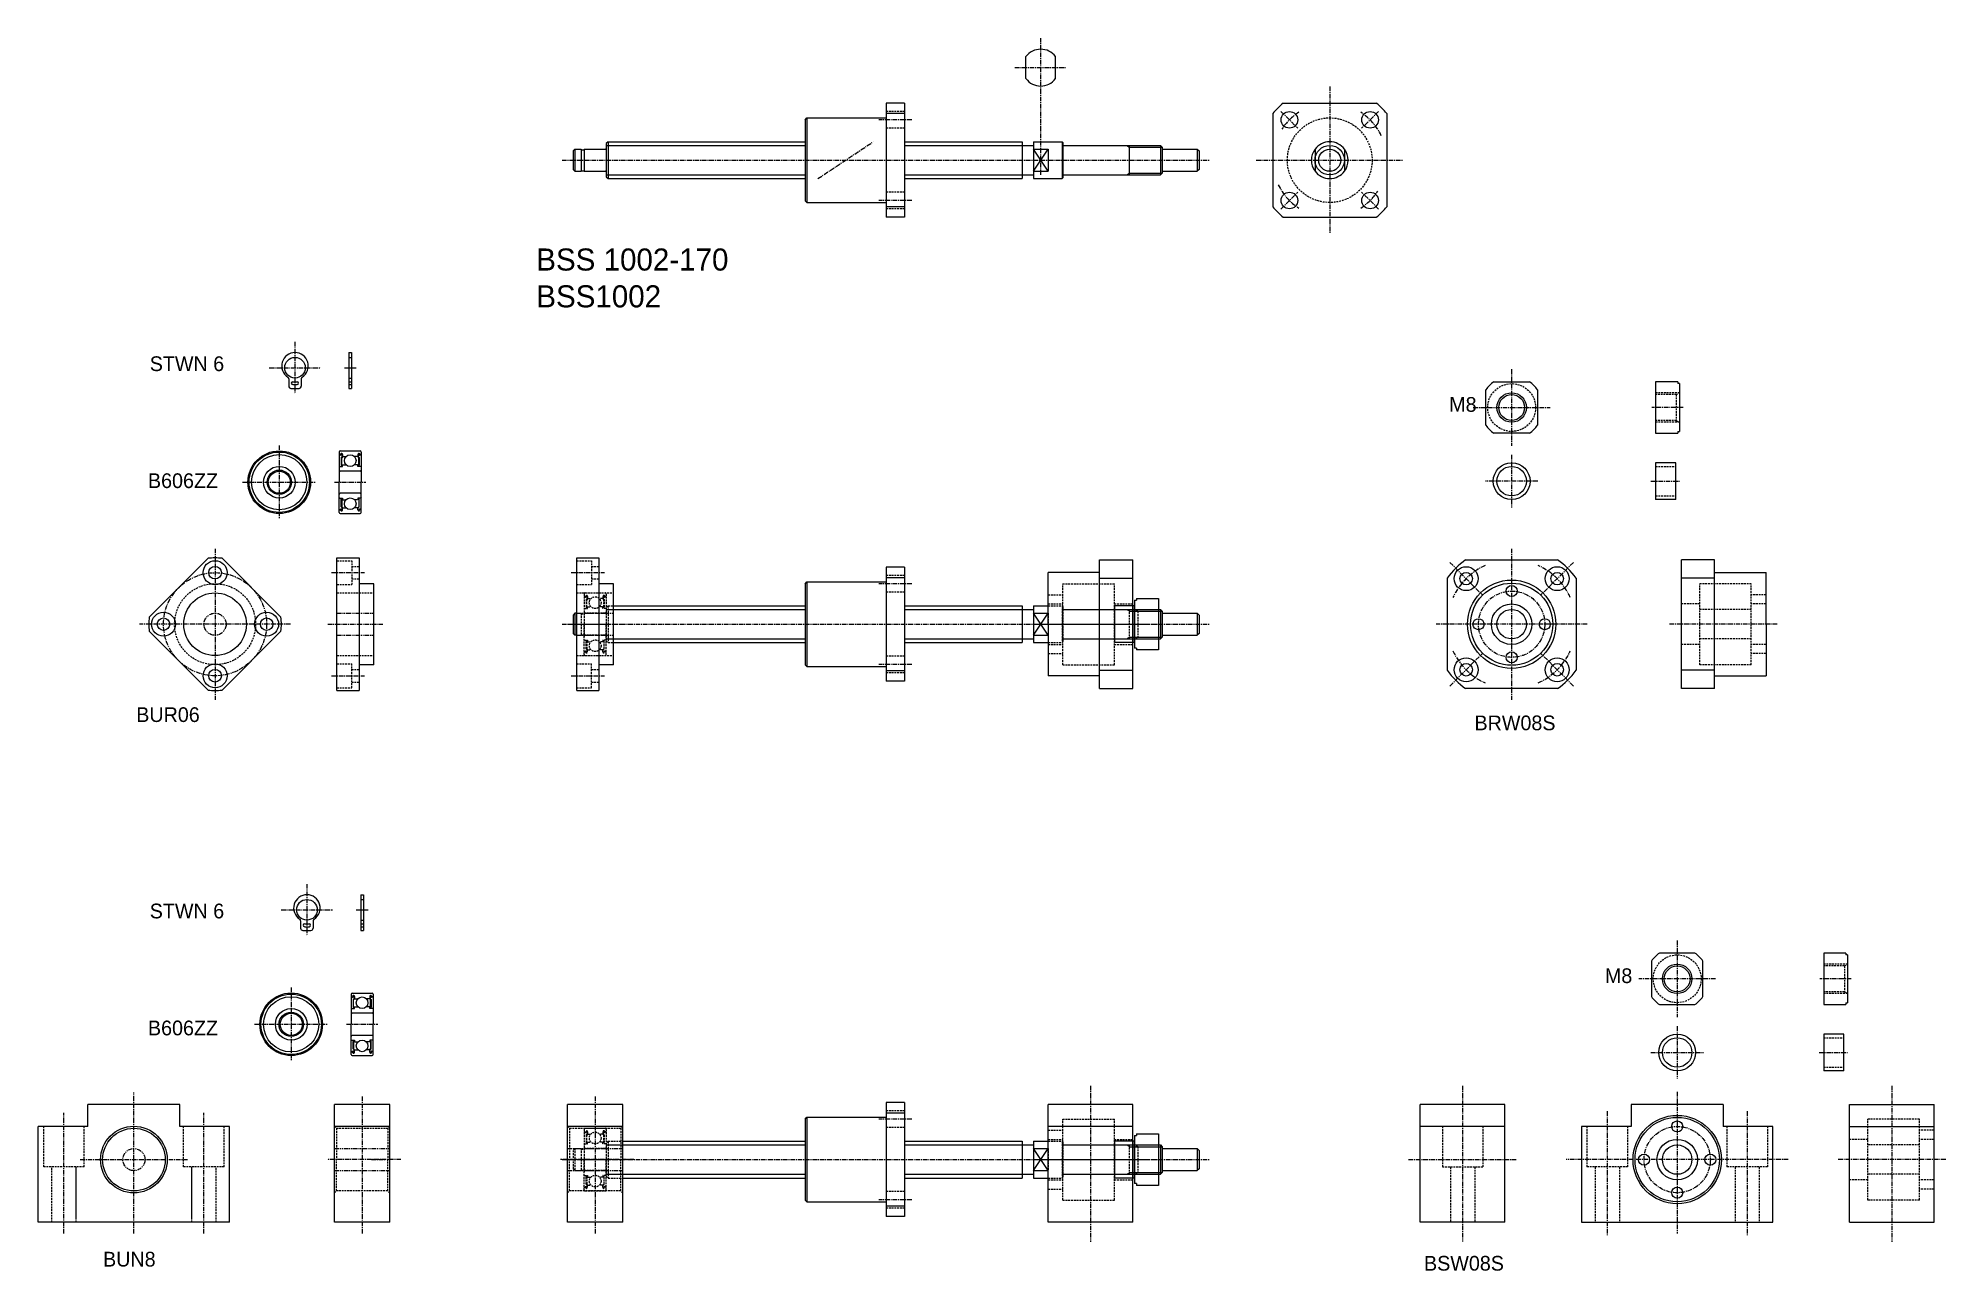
# Model space of a CAD drawing. Extents: x -125 to 393, y -242 to 93.
import ezdxf

# ---------------------------------------------------------------- set-up
doc = ezdxf.new("R2010")
doc.units = 0
for name, pattern in [('CENTER', [2, 1.25, -0.25, 0.25, -0.25]), ('DASHED', [0.75, 0.5, -0.25]), ('PHANTOM', [2.5, 1.25, -0.25, 0.25, -0.25, 0.25, -0.25])]:
    doc.linetypes.add(name, pattern=pattern)
doc.layers.get('0').update_dxf_attribs({"linetype": 'CONTINUOUS'})
doc.layers.get('DEFPOINTS').update_dxf_attribs({"linetype": 'CONTINUOUS'})
doc.layers.add('CENTER', color=1, linetype='CENTER')

# ---------------------------------------------------------------- blocks, each defined once
blk = doc.blocks.new('BUN8-V')
at = {"color": 7, "linetype": 'CONTINUOUS'}
for p, q in [((0, -17), (0, 15)), ((15, 15), (0, 15)), ((15, -17), (15, 15)), ((15, 9), (0, 9)), ((15, -17), (0, -17))]:
    blk.add_line(p, q, dxfattribs=at)
at = {"color": 3, "linetype": 'DASHED'}
for p, q in [((0, 9.05), (0.55, 8.5)), ((0.55, 8.5), (0.55, 0)), ((0.55, 8.5), (14.45, 8.5)), ((15, 9.05), (14.45, 8.5)), ((14.45, 8.5), (14.45, -0.05)), ((0.55, -8.5), (0.55, 0)), ((14.45, -8.55), (14.45, -0.05)), ((0, -9.05), (0.55, -8.5)), ((14.45, -8.5), (0.55, -8.5)), ((15, -9.1), (14.45, -8.55))]:
    blk.add_line(p, q, dxfattribs=at)
at = {"color": 3, "linetype": 'PHANTOM'}
for p, q in [((0, 3), (15, 3)), ((0, -3), (15, -3))]:
    blk.add_line(p, q, dxfattribs=at)
at = {"layer": 'CENTER', "color": 1, "linetype": 'CENTER'}
for p, q in [((7.5, 17.18), (7.5, -20.04)), ((18.04, 0), (-2, 0)), ((10, 0), (14, 0))]:
    blk.add_line(p, q, dxfattribs=at)
blk = doc.blocks.new('BUN8-H')
at = {"color": 7, "linetype": 'CONTINUOUS'}
for p, q in [((12.5, 0), (-12.5, 0)), ((-12.5, -6), (-12.5, 0)), ((12.5, -6), (12.5, 0)), ((-26, -32), (-26, -6)), ((-26, -32), (-26, -6)), ((-12.5, -6), (-26, -6)), ((26, -6), (12.5, -6)), ((26, -32), (26, -6)), ((26, -32), (-26, -32))]:
    blk.add_line(p, q, dxfattribs=at)
at = {"color": 3, "linetype": 'DASHED'}
for p, q in [((-24.5, -17), (-24.5, -6)), ((-13.5, -17), (-13.5, -6)), ((13.5, -17), (13.5, -6)), ((24.5, -17), (24.5, -6)), ((9.05, -15.2), (9, -15.2)), ((-13.5, -17), (-24.5, -17)), ((-22.3, -32), (-22.3, -17)), ((-15.7, -32), (-15.7, -17)), ((-15.7, -31.01), (-15.7, -17)), ((-15.7, -31.01), (-15.7, -17)), ((24.5, -17), (13.5, -17)), ((15.7, -32), (15.7, -17)), ((15.7, -31.01), (15.7, -17)), ((15.7, -31.01), (15.7, -17)), ((22.3, -32), (22.3, -17))]:
    blk.add_line(p, q, dxfattribs=at)
at = {"color": 7, "linetype": 'CONTINUOUS'}
for radius in [9.05, 8.5]:
    blk.add_circle((0, -15), radius, dxfattribs=at)
at = {"color": 3, "linetype": 'PHANTOM'}
blk.add_circle((0, -15), 3, dxfattribs=at)
at = {"layer": 'CENTER', "color": 1, "linetype": 'CENTER'}
for p, q in [((0, -35.04), (0, 3.24)), ((-19, -35.04), (-19, -2.33)), ((19, -35.04), (19, -2.33)), ((-14.55, -15), (14.55, -15))]:
    blk.add_line(p, q, dxfattribs=at)
blk = doc.blocks.new('BUR06-V')
at = {"color": 7, "linetype": 'CONTINUOUS'}
for p, q in [((0, -18), (0, 18)), ((0, 18), (6, 18)), ((6, 18), (6, -18)), ((10, 11), (6, 11)), ((10, -11), (10, 11)), ((10, -11), (6, -11)), ((0, -18), (6, -18))]:
    blk.add_line(p, q, dxfattribs=at)
at = {"color": 3, "linetype": 'DASHED'}
for p, q in [((0, 17.25), (4, 17.25)), ((4, 17.25), (4, 10.75)), ((4, 15.7), (6, 15.7)), ((0, 10.75), (4, 10.75)), ((4, 12.3), (6, 12.3)), ((0, 8.5), (10, 8.5)), ((0, -8.5), (10, -8.5)), ((0, -10.75), (4, -10.75)), ((4, -17.25), (4, -10.75)), ((4, -12.3), (6, -12.3)), ((0, -17.25), (4, -17.25)), ((4, -15.7), (6, -15.7))]:
    blk.add_line(p, q, dxfattribs=at)
at = {"color": 3, "linetype": 'PHANTOM'}
for p, q in [((0, 3), (10, 3)), ((0, -3), (10, -3))]:
    blk.add_line(p, q, dxfattribs=at)
at = {"layer": 'CENTER', "color": 1, "linetype": 'CENTER'}
for p, q in [((-1.5, 14), (7.5, 14)), ((-2.5, 0), (12.5, 0)), ((-1.5, -14), (7.5, -14))]:
    blk.add_line(p, q, dxfattribs=at)
blk = doc.blocks.new('BUR06-H')
at = {"color": 7, "linetype": 'CONTINUOUS'}
for p, q in [((-1.9, 17.9), (-17.9, 1.9)), ((1.9, 17.9), (17.9, 1.9)), ((-1.9, -17.9), (-17.9, -1.9)), ((17.9, -1.9), (1.9, -17.9))]:
    blk.add_line(p, q, dxfattribs=at)
for centre, radius in [((0, 14), 3.25), ((0, 14), 1.7), ((0, 0), 8.5), ((-14, 0), 3.25), ((-14, 0), 1.7), ((14, 0), 3.25), ((14, 0), 1.7), ((0, -14), 3.25), ((0, -14), 1.7)]:
    blk.add_circle(centre, radius, dxfattribs=at)
at = {"color": 3, "linetype": 'DASHED'}
blk.add_circle((0, 0), 11, dxfattribs=at)
at = {"color": 3, "linetype": 'PHANTOM'}
blk.add_circle((0, 0), 3, dxfattribs=at)
at = {"color": 7, "linetype": 'CONTINUOUS'}
for start, end in [(83.9424, 96.0576), (173.9424, 186.0576), (353.9424, 6.0576), (263.9424, 276.0576)]:
    blk.add_arc((0, 0), 18, start, end, dxfattribs=at)
at = {"layer": 'CENTER', "color": 1, "linetype": 'CENTER'}
for p, q in [((0, 20.5), (0, -20.5)), ((20.5, 0), (-20.5, 0))]:
    blk.add_line(p, q, dxfattribs=at)
blk.add_circle((0, 0), 14, dxfattribs=at)
blk = doc.blocks.new('BSS1002')
at = {"color": 7, "linetype": 'CONTINUOUS'}
for p, q in [((-27, 11), (-26.5, 11.5)), ((-27, 11), (-27, -11)), ((-26.5, 11.5), (-5, 11.5)), ((-26.5, 11.5), (-26.5, -11.5)), ((-5, 15.5), (-5, -15.5)), ((0, 15.5), (-5, 15.5)), ((0, 12.64), (-5, 12.64)), ((0, 15.5), (0, -15.5)), ((-89.5, 3), (-90, 2.5)), ((-90, 2.5), (-90, -2.5)), ((-89.5, 3), (-87.8, 3)), ((-89.5, 3), (-89.5, -3)), ((-87.8, 3), (-87.8, -3)), ((-87.8, 2.85), (-87, 2.85)), ((-87, 3), (-81.2, 3)), ((-87, 3), (-87, -3)), ((-80.5, 5), (-81, 4.5)), ((-81, 4.5), (-81, -4.5)), ((-80.5, 5), (-27, 5)), ((-80.5, 5), (-80.5, -5)), ((0, 5), (32, 5)), ((32, 5), (32, -5)), ((32, 4), (35, 4)), ((35, 5), (42.8, 5)), ((35, 5), (35, -5)), ((35, 3), (39, 3)), ((39, 3), (39, -3)), ((42.8, 5), (42.8, -5)), ((42.8, 5), (43, 4.8)), ((43, 4.8), (43, -4.8)), ((43.2, 4), (69.5, 4)), ((61, 4), (61, -4)), ((69.5, 4), (70, 3.5)), ((69.5, 4), (69.5, -4)), ((70, 3.5), (70, -3.5)), ((70, 3), (79.5, 3)), ((79.5, 3), (79.5, -3)), ((79.5, 3), (80, 2.5)), ((80, 2.5), (80, -2.5)), ((-90, -2.5), (-89.5, -3)), ((-89.5, -3), (-87.8, -3)), ((-87.8, -2.85), (-87, -2.85)), ((-87, -3), (-81.2, -3)), ((-81, -4.5), (-80.5, -5)), ((-80.5, -5), (-27, -5)), ((0, -5), (32, -5)), ((32, -4), (35, -4)), ((35, -3), (39, -3)), ((35, -5), (42.8, -5)), ((42.8, -5), (43, -4.8)), ((43.2, -4), (69.5, -4)), ((70, -3.5), (69.5, -4)), ((70, -3), (79.5, -3)), ((80, -2.5), (79.5, -3)), ((-26.5, -11.5), (-27, -11)), ((-26.5, -11.5), (-5, -11.5)), ((0, -12.64), (-5, -12.64)), ((0, -15.5), (-5, -15.5))]:
    blk.add_line(p, q, dxfattribs=at)
at = {"color": 3, "linetype": 'DASHED'}
for p, q in [((0, 13.21), (-5, 13.21)), ((0, 8.71), (-5, 8.71)), ((0, -8.71), (-5, -8.71)), ((0, -13.21), (-5, -13.21))]:
    blk.add_line(p, q, dxfattribs=at)
at = {"color": 3, "linetype": 'CONTINUOUS'}
for p, q in [((-81, 4), (-27, 4)), ((0, 4), (32, 4)), ((39, -3), (35, 3)), ((35, -3), (39, 3)), ((60.5, 4), (61, 3.5)), ((61, 3.5), (70, 3.5)), ((-81, -4), (-27, -4)), ((0, -4), (32, -4)), ((60.5, -4), (61, -3.5)), ((61, -3.5), (70, -3.5))]:
    blk.add_line(p, q, dxfattribs=at)
at = {"color": 7, "linetype": 'CONTINUOUS'}
for centre, start, end in [((-81.2, 3.2), 270, 0), ((43.2, 4.2), 180, 270), ((-81.2, -3.2), 0, 90), ((43.2, -4.2), 90, 180)]:
    blk.add_arc(centre, 0.2, start, end, dxfattribs=at)
at = {"layer": 'CENTER', "color": 1, "linetype": 'CENTER'}
for p, q in [((2, 10.96), (-7, 10.96)), ((-93, 0), (83, 0)), ((-23.5, -5), (-8.5, 5)), ((2, -10.96), (-7, -10.96))]:
    blk.add_line(p, q, dxfattribs=at)
blk = doc.blocks.new('BRW8S-V')
at = {"color": 7, "linetype": 'CONTINUOUS'}
for p, q in [((-23, -17.5), (-23, 17.5)), ((-14, 17.5), (-23, 17.5)), ((-14, -17.5), (-14, 17.5)), ((-14, 12.49), (-23, 12.49)), ((-14, 14), (0, 14)), ((0, 0), (0, 14)), ((0, 0), (0, -14)), ((-14, -12.49), (-23, -12.49)), ((-14, -14), (0, -14)), ((-14, -17.5), (-23, -17.5))]:
    blk.add_line(p, q, dxfattribs=at)
at = {"color": 3, "linetype": 'DASHED'}
for p, q in [((-4, 11), (-18, 11)), ((-18, -11), (-18, 11)), ((-4, -11), (-4, 11)), ((-18, 5.5), (-23, 5.5)), ((0, 8), (-4, 8)), ((0, 5.5), (-4, 5.5)), ((-4, 4), (-18, 4)), ((-4, -4), (-18, -4)), ((-18, -5.5), (-23, -5.5)), ((0, -5.5), (-4, -5.5)), ((0, -8), (-4, -8)), ((-4, -11), (-18, -11))]:
    blk.add_line(p, q, dxfattribs=at)
at = {"layer": 'CENTER', "color": 1, "linetype": 'CENTER'}
blk.add_line((3, 0), (-26.31, 0), dxfattribs=at)
blk = doc.blocks.new('BRW8S-H')
at = {"color": 7, "linetype": 'CONTINUOUS'}
for p, q in [((-12.49, 17.5), (12.49, 17.5)), ((-17.5, 12.49), (-17.5, -12.49)), ((17.5, 12.49), (17.5, -12.49)), ((12.49, -17.5), (-12.49, -17.5))]:
    blk.add_line(p, q, dxfattribs=at)
for centre, radius in [((-12.37, 12.37), 3.25), ((12.37, 12.37), 3.25), ((-12.37, 12.37), 1.7), ((12.37, 12.37), 1.7), ((0, 0), 5.5), ((0, 0), 4), ((-12.37, -12.37), 3.25), ((12.37, -12.37), 3.25), ((-12.37, -12.37), 1.7), ((12.37, -12.37), 1.7)]:
    blk.add_circle(centre, radius, dxfattribs=at)
for centre, radius in [((0, 0), 12), ((0, 9), 1.5), ((-9, 0), 1.5), ((9, 0), 1.5), ((0, -9), 1.5)]:
    blk.add_circle(centre, radius)
for start, end in [(125.516, 144.484), (35.516, 54.484), (215.516, 234.484), (305.516, 324.484)]:
    blk.add_arc((0, 0), 21.5, start, end, dxfattribs=at)
at = {"layer": 'CENTER', "color": 1, "linetype": 'CENTER'}
for p, q in [((-16.79, 16.79), (-7.95, 7.95)), ((0, 20.5), (0, -20.5)), ((16.79, 16.79), (7.95, 7.95)), ((20.5, 0), (-20.5, 0)), ((-16.79, -16.79), (-7.95, -7.95)), ((16.79, -16.79), (7.95, -7.95))]:
    blk.add_line(p, q, dxfattribs=at)
at = {"layer": 'CENTER'}
blk.add_circle((0, 0), 9, dxfattribs=at)
at = {"layer": 'CENTER', "color": 1, "linetype": 'CENTER'}
for start, end in [(114.4269, 155.5731), (24.4269, 65.5731), (204.4269, 245.5731), (294.4269, 335.5731)]:
    blk.add_arc((0, 0), 17.5, start, end, dxfattribs=at)
at = {"layer": 'DEFPOINTS', "color": 3}
blk.add_circle((0, 0), 11.15, dxfattribs=at)
blk = doc.blocks.new('BSW8S-V')
at = {"color": 7, "linetype": 'CONTINUOUS'}
for p, q in [((-23, -17), (-23, 15)), ((-23, 15), (0, 15)), ((0, -17), (0, 15)), ((-23, 9), (0, 9)), ((-23, -17), (0, -17))]:
    blk.add_line(p, q, dxfattribs=at)
at = {"color": 3, "linetype": 'DASHED'}
for p, q in [((-4, 11), (-18, 11)), ((-18, -11), (-18, 11)), ((-4, -11), (-4, 11)), ((-18, 5.5), (-23, 5.5)), ((0, 8), (-4, 8)), ((0, 5.5), (-4, 5.5)), ((-4, 4), (-18, 4)), ((-4, -4), (-18, -4)), ((-18, -5.5), (-23, -5.5)), ((0, -5.5), (-4, -5.5)), ((0, -8), (-4, -8)), ((-4, -11), (-18, -11))]:
    blk.add_line(p, q, dxfattribs=at)
at = {"layer": 'CENTER', "color": 1, "linetype": 'CENTER'}
for p, q in [((-11.5, 20.05), (-11.5, -22.3)), ((3.18, 0), (-26.11, 0))]:
    blk.add_line(p, q, dxfattribs=at)
blk = doc.blocks.new('BSW8S-H')
at = {"color": 7, "linetype": 'CONTINUOUS'}
for p, q in [((12.5, 0), (-12.5, 0)), ((12.5, 0), (12.5, -6)), ((-12.5, 0), (-12.5, -6)), ((-26, -6), (-26, -32)), ((-12.5, -6), (-26, -6)), ((26, -6), (12.5, -6)), ((26, -32), (26, -6)), ((-26, -32), (26, -32))]:
    blk.add_line(p, q, dxfattribs=at)
at = {"color": 3, "linetype": 'DASHED'}
for p, q in [((-24.5, -6), (-24.5, -17)), ((-13.5, -6), (-13.5, -17)), ((13.5, -6), (13.5, -17)), ((24.5, -6), (24.5, -17)), ((-13.5, -17), (-24.5, -17)), ((-22.3, -17), (-22.3, -32)), ((-15.7, -17), (-15.7, -32)), ((24.5, -17), (13.5, -17)), ((15.7, -17), (15.7, -32)), ((22.3, -17), (22.3, -32))]:
    blk.add_line(p, q, dxfattribs=at)
blk.add_circle((0, -15), 12)
at = {"color": 3}
blk.add_circle((0, -15), 11.45, dxfattribs=at)
at = {"color": 7, "linetype": 'CONTINUOUS'}
for centre, radius in [((0, -6), 1.5), ((0, -15), 5.5), ((-9, -15), 1.5), ((0, -15), 4), ((9, -15), 1.5), ((0, -24), 1.5)]:
    blk.add_circle(centre, radius, dxfattribs=at)
at = {"layer": 'CENTER', "color": 1, "linetype": 'CENTER'}
for p, q in [((0, 3.37), (0, -35.09)), ((-19, -1.86), (-19, -35.51)), ((19, -1.86), (19, -35.51)), ((30.15, -15), (-30.15, -15))]:
    blk.add_line(p, q, dxfattribs=at)
at = {"layer": 'CENTER'}
blk.add_circle((0, -15), 9, dxfattribs=at)
blk = doc.blocks.new('M8NAT-V')
at = {"color": 7, "linetype": 'CONTINUOUS'}
for p, q in [((6, 7), (0, 7)), ((0, 7), (0, -7)), ((6, 7), (6, 6.5)), ((6.5, 6.5), (6, 6.5)), ((6.5, 6.5), (6.5, -6.5)), ((0, -7), (6, -7)), ((6, -6.5), (6, -7)), ((6, -6.5), (6.5, -6.5))]:
    blk.add_line(p, q, dxfattribs=at)
at = {"color": 3, "linetype": 'DASHED'}
for p, q in [((6.5, 4), (0, 4)), ((5.63, 3.5), (0, 3.5)), ((5.63, 3.5), (6.5, 4)), ((5.63, 3.5), (5.63, -3.5)), ((5.63, -3.5), (0, -3.5)), ((6.5, -4), (0, -4)), ((5.63, -3.5), (6.5, -4))]:
    blk.add_line(p, q, dxfattribs=at)
at = {"layer": 'CENTER', "color": 1, "linetype": 'CENTER'}
blk.add_line((7.5, 0), (-1, 0), dxfattribs=at)
blk = doc.blocks.new('SP8S')
at = {"color": 7, "linetype": 'CONTINUOUS'}
for p, q in [((0, 5), (0, -5)), ((5.5, 5), (0, 5)), ((5.5, -5), (5.5, 5)), ((5.5, -5), (0, -5))]:
    blk.add_line(p, q, dxfattribs=at)
at = {"color": 3, "linetype": 'DASHED'}
for p, q in [((0, 4), (5.5, 4)), ((0, -4), (5.5, -4))]:
    blk.add_line(p, q, dxfattribs=at)
at = {"layer": 'CENTER', "color": 1, "linetype": 'CENTER'}
blk.add_line((-1.25, 0), (6.75, 0), dxfattribs=at)
blk = doc.blocks.new('B606ZZ')
at = {"color": 3, "linetype": 'DASHED'}
for p, q in [((0, 8.2), (0, 0)), ((0, 7.6), (0.1, 7.5)), ((0.1, 7.5), (0.31, 7.5)), ((0.3, 8.5), (5.7, 8.5)), ((0.31, 7.5), (0.42, 7.67)), ((0.36, 7.33), (0.47, 7.27)), ((0.42, 7.44), (0.53, 7.61)), ((0.53, 7.37), (0.42, 7.44)), ((0.47, 7.27), (0.53, 7.37)), ((0.82, 6.95), (0.56, 6.7)), ((0.56, 6.7), (0.56, 4.65)), ((0.94, 6.9), (0.69, 6.65)), ((0.69, 4.65), (0.69, 6.65)), ((0.82, 7.53), (0.82, 6.95)), ((0.94, 7.53), (0.94, 6.9)), ((0.94, 7.05), (1.04, 6.95)), ((1.04, 6.95), (1.86, 6.95)), ((4.96, 6.95), (4.14, 6.95)), ((5.06, 7.05), (4.96, 6.95)), ((5.06, 7.53), (5.06, 6.9)), ((5.06, 6.9), (5.31, 6.65)), ((5.18, 7.53), (5.18, 6.95)), ((5.18, 6.95), (5.44, 6.7)), ((5.31, 4.65), (5.31, 6.65)), ((5.44, 6.7), (5.44, 4.65)), ((5.58, 7.44), (5.47, 7.61)), ((5.47, 7.37), (5.58, 7.44)), ((5.53, 7.27), (5.47, 7.37)), ((5.64, 7.33), (5.53, 7.27)), ((5.69, 7.5), (5.58, 7.67)), ((5.9, 7.5), (5.69, 7.5)), ((6, 7.6), (5.9, 7.5)), ((6, 8.2), (6, 0)), ((0, 4.2), (0.1, 4.3)), ((0, -8.2), (0, 0)), ((0.1, 4.3), (0.94, 4.3)), ((5.7, 3), (0.3, 3)), ((0.88, 4.65), (0.69, 4.65)), ((0.69, 4.52), (0.88, 4.52)), ((0.88, 4.52), (0.88, 4.65)), ((0.94, 4.65), (1.04, 4.75)), ((0.94, 4.3), (0.94, 4.65)), ((1.04, 4.75), (1.86, 4.75)), ((3, 3), (3, 3)), ((4.96, 4.75), (4.14, 4.75)), ((4.35, 3), (4.35, 3)), ((5.06, 4.65), (4.96, 4.75)), ((5.06, 4.3), (5.06, 4.65)), ((5.9, 4.3), (5.06, 4.3)), ((5.12, 4.52), (5.12, 4.65)), ((5.12, 4.65), (5.31, 4.65)), ((5.31, 4.52), (5.12, 4.52)), ((6, 4.2), (5.9, 4.3)), ((6, -8.2), (6, 0)), ((0, -4.2), (0.1, -4.3)), ((0.1, -4.3), (0.94, -4.3)), ((5.7, -3), (0.3, -3)), ((0.56, -6.7), (0.56, -4.65)), ((0.69, -4.52), (0.88, -4.52)), ((0.88, -4.65), (0.69, -4.65)), ((0.69, -4.65), (0.69, -6.65)), ((0.88, -4.52), (0.88, -4.65)), ((0.94, -4.3), (0.94, -4.65)), ((0.94, -4.65), (1.04, -4.75)), ((1.04, -4.75), (1.86, -4.75)), ((4.96, -4.75), (4.14, -4.75)), ((5.06, -4.65), (4.96, -4.75)), ((5.06, -4.3), (5.06, -4.65)), ((5.9, -4.3), (5.06, -4.3)), ((5.12, -4.52), (5.12, -4.65)), ((5.31, -4.52), (5.12, -4.52)), ((5.12, -4.65), (5.31, -4.65)), ((5.31, -4.65), (5.31, -6.65)), ((5.44, -6.7), (5.44, -4.65)), ((6, -4.2), (5.9, -4.3)), ((0, -7.6), (0.1, -7.5)), ((0.1, -7.5), (0.31, -7.5)), ((0.3, -8.5), (5.7, -8.5)), ((0.31, -7.5), (0.42, -7.67)), ((0.36, -7.33), (0.47, -7.27)), ((0.53, -7.37), (0.42, -7.44)), ((0.42, -7.44), (0.53, -7.61)), ((0.47, -7.27), (0.53, -7.37)), ((0.82, -6.95), (0.56, -6.7)), ((0.94, -6.9), (0.69, -6.65)), ((0.82, -7.53), (0.82, -6.95)), ((0.94, -7.53), (0.94, -6.9)), ((0.94, -7.05), (1.04, -6.95)), ((1.04, -6.95), (1.86, -6.95)), ((4.96, -6.95), (4.14, -6.95)), ((5.06, -7.05), (4.96, -6.95)), ((5.06, -6.9), (5.31, -6.65)), ((5.06, -7.53), (5.06, -6.9)), ((5.18, -6.95), (5.44, -6.7)), ((5.18, -7.53), (5.18, -6.95)), ((5.53, -7.27), (5.47, -7.37)), ((5.47, -7.37), (5.58, -7.44)), ((5.58, -7.44), (5.47, -7.61)), ((5.64, -7.33), (5.53, -7.27)), ((5.69, -7.5), (5.58, -7.67)), ((5.9, -7.5), (5.69, -7.5)), ((6, -7.6), (5.9, -7.5))]:
    blk.add_line(p, q, dxfattribs=at)
for centre in [(3, 5.85), (3, -5.85)]:
    blk.add_circle(centre, 1.59, dxfattribs=at)
for centre, radius, start, end in [((0.3, 8.2), 0.3, 90, 180), ((0.42, 7.44), 0.126, 149.9926, 240.0026), ((0.66, 7.53), 0.282, 0, 150.0017), ((0.66, 7.53), 0.156, 0, 150.0019), ((5.34, 7.53), 0.282, 29.9983, 180), ((5.34, 7.53), 0.156, 29.9981, 180), ((5.58, 7.44), 0.126, 299.9974, 30.0074), ((5.7, 8.2), 0.3, 0, 90), ((0.3, 3.3), 0.3, 180, 270), ((0.69, 4.65), 0.126, 180, 270), ((5.31, 4.65), 0.126, 270, 359.9999), ((5.7, 3.3), 0.3, 270, 0), ((0.3, -3.3), 0.3, 90, 180), ((0.69, -4.65), 0.126, 90, 179.9999), ((5.31, -4.65), 0.126, 0, 90), ((5.7, -3.3), 0.3, 0, 90), ((0.3, -8.2), 0.3, 180, 270), ((0.42, -7.44), 0.126, 119.9974, 210.0074), ((0.66, -7.53), 0.282, 209.9983, 0), ((0.66, -7.53), 0.156, 209.9981, 0), ((5.34, -7.53), 0.282, 180, 330.0017), ((5.34, -7.53), 0.156, 180, 330.0019), ((5.58, -7.44), 0.126, 329.9926, 60.0026), ((5.7, -8.2), 0.3, 270, 0)]:
    blk.add_arc(centre, radius, start, end, dxfattribs=at)
at = {"layer": 'CENTER', "color": 1, "linetype": 'CENTER'}
blk.add_line((-1.24, 0), (7.24, 0), dxfattribs=at)
blk = doc.blocks.new('BSS1002-3')
at = {"color": 7, "linetype": 'CONTINUOUS'}
for p, q in [((-27, 11), (-26.5, 11.5)), ((-27, 11), (-27, -11)), ((-26.5, 11.5), (-26.5, -11.5)), ((-26.5, 11.5), (-5, 11.5)), ((-5, 15.5), (-5, -15.5)), ((0, 15.5), (-5, 15.5)), ((0, 12.64), (-5, 12.64)), ((0, 15.5), (0, -15.5)), ((-89.5, 3), (-90, 2.5)), ((-90, 2.5), (-90, -2.5)), ((-89.5, 3), (-89.5, -3)), ((-89, 3), (-89.5, 3)), ((-79, 5), (-27, 5)), ((0, 5), (32, 5)), ((32, 5), (32, -5)), ((32, 4), (35, 4)), ((35, 5), (39, 5)), ((35, 5), (35, -5)), ((35, 3), (39, 3)), ((69, 4), (69.5, 4)), ((69.5, 4), (69.5, -4)), ((69.5, 4), (70, 3.5)), ((70, 3.5), (70, -3.5)), ((70, 3), (79.5, 3)), ((79.5, 3), (79.5, -3)), ((79.5, 3), (80, 2.5)), ((80, 2.5), (80, -2.5)), ((-90, -2.5), (-89.5, -3)), ((-89, -3), (-89.5, -3)), ((-79, -5), (-27, -5)), ((0, -5), (32, -5)), ((32, -4), (35, -4)), ((35, -3), (39, -3)), ((35, -5), (39, -5)), ((69, -4), (69.5, -4)), ((70, -3.5), (69.5, -4)), ((70, -3), (79.5, -3)), ((80, -2.5), (79.5, -3)), ((-26.5, -11.5), (-27, -11)), ((-26.5, -11.5), (-5, -11.5)), ((0, -12.64), (-5, -12.64)), ((0, -15.5), (-5, -15.5))]:
    blk.add_line(p, q, dxfattribs=at)
at = {"color": 3, "linetype": 'DASHED'}
for p, q in [((0, 13.21), (-5, 13.21)), ((0, 8.71), (-5, 8.71)), ((-89, 3), (-87.8, 3)), ((-87.8, 3), (-87.8, -3)), ((-87.8, 2.85), (-87, 2.85)), ((-87, 3), (-81.2, 3)), ((-87, 3), (-87, -3)), ((-80.5, 5), (-81, 4.5)), ((-81, 4.5), (-81, -4.5)), ((-80.5, 5), (-80.5, -5)), ((-80.5, 5), (-79, 5)), ((39, 5), (42.8, 5)), ((39, 3), (39, -3)), ((42.8, 5), (42.8, -5)), ((42.8, 5), (43, 4.8)), ((43, 4.8), (43, -4.8)), ((43.2, 4), (69, 4)), ((60.5, 4), (61, 3.5)), ((61, 4), (61, -4)), ((-89, -3), (-87.8, -3)), ((-87.8, -2.85), (-87, -2.85)), ((-87, -3), (-81.2, -3)), ((-81, -4.5), (-80.5, -5)), ((-80.5, -5), (-79, -5)), ((39, -5), (42.8, -5)), ((42.8, -5), (43, -4.8)), ((43.2, -4), (69, -4)), ((60.5, -4), (61, -3.5)), ((0, -8.71), (-5, -8.71)), ((0, -13.21), (-5, -13.21))]:
    blk.add_line(p, q, dxfattribs=at)
at = {"color": 3, "linetype": 'CONTINUOUS'}
for p, q in [((-81, 4), (-27, 4)), ((0, 4), (32, 4)), ((35, -3), (39, 3)), ((39, -3), (35, 3)), ((61, 3.5), (70, 3.5)), ((-81, -4), (-27, -4)), ((0, -4), (32, -4)), ((61, -3.5), (70, -3.5))]:
    blk.add_line(p, q, dxfattribs=at)
at = {"color": 3, "linetype": 'DASHED'}
for centre, start, end in [((-81.2, 3.2), 270, 0), ((43.2, 4.2), 180, 270), ((-81.2, -3.2), 0, 90), ((43.2, -4.2), 90, 180)]:
    blk.add_arc(centre, 0.2, start, end, dxfattribs=at)
at = {"layer": 'CENTER', "color": 1, "linetype": 'CENTER'}
for p, q in [((2, 10.96), (-7, 10.96)), ((-93, 0), (83, 0)), ((2, -10.96), (-7, -10.96))]:
    blk.add_line(p, q, dxfattribs=at)
blk = doc.blocks.new('BSS1002-2')
at = {"color": 7, "linetype": 'CONTINUOUS'}
for p, q in [((-27, 11), (-26.5, 11.5)), ((-27, 11), (-27, -11)), ((-26.5, 11.5), (-26.5, -11.5)), ((-26.5, 11.5), (-5, 11.5)), ((-5, 15.5), (-5, -15.5)), ((0, 15.5), (-5, 15.5)), ((0, 12.64), (-5, 12.64)), ((0, 15.5), (0, -15.5)), ((-76.5, 5), (-27, 5)), ((0, 5), (32, 5)), ((32, 5), (32, -5)), ((32, 4), (35, 4)), ((35, 5), (35, -5)), ((35, 5), (39, 5)), ((35, 3), (39, 3)), ((69, 4), (69.5, 4)), ((69.5, 4), (69.5, -4)), ((69.5, 4), (70, 3.5)), ((70, 3.5), (70, -3.5)), ((70, 3), (79.5, 3)), ((79.5, 3), (79.5, -3)), ((79.5, 3), (80, 2.5)), ((80, 2.5), (80, -2.5)), ((-76.5, -5), (-27, -5)), ((0, -5), (32, -5)), ((32, -4), (35, -4)), ((35, -3), (39, -3)), ((35, -5), (39, -5)), ((69, -4), (69.5, -4)), ((70, -3.5), (69.5, -4)), ((70, -3), (79.5, -3)), ((80, -2.5), (79.5, -3)), ((-26.5, -11.5), (-27, -11)), ((-26.5, -11.5), (-5, -11.5)), ((0, -12.64), (-5, -12.64)), ((0, -15.5), (-5, -15.5))]:
    blk.add_line(p, q, dxfattribs=at)
at = {"color": 3, "linetype": 'DASHED'}
for p, q in [((0, 13.21), (-5, 13.21)), ((0, 8.71), (-5, 8.71)), ((-89.5, 3), (-90, 2.5)), ((-90, 2.5), (-90, -2.5)), ((-89.5, 3), (-89.5, -3)), ((-89.5, 3), (-87.8, 3)), ((-87.8, 3), (-87.8, -3)), ((-87.8, 2.85), (-87, 2.85)), ((-87, 3), (-87, -3)), ((-87, 3), (-81.2, 3)), ((-80.5, 5), (-81, 4.5)), ((-81, 4.5), (-81, -4.5)), ((-80.5, 5), (-80.5, -5)), ((-80.5, 5), (-76.5, 5)), ((39, 5), (42.8, 5)), ((39, 3), (39, -3)), ((42.8, 5), (42.8, -5)), ((42.8, 5), (43, 4.8)), ((43, 4.8), (43, -4.8)), ((43.2, 4), (69, 4)), ((60.5, 4), (61, 3.5)), ((61, 4), (61, -4)), ((-90, -2.5), (-89.5, -3)), ((-89.5, -3), (-87.8, -3)), ((-87.8, -2.85), (-87, -2.85)), ((-87, -3), (-81.2, -3)), ((-81, -4.5), (-80.5, -5)), ((-80.5, -5), (-76.5, -5)), ((39, -5), (42.8, -5)), ((42.8, -5), (43, -4.8)), ((43.2, -4), (69, -4)), ((60.5, -4), (61, -3.5)), ((0, -8.71), (-5, -8.71)), ((0, -13.21), (-5, -13.21))]:
    blk.add_line(p, q, dxfattribs=at)
at = {"color": 3, "linetype": 'CONTINUOUS'}
for p, q in [((-81, 4), (-27, 4)), ((0, 4), (32, 4)), ((35, -3), (39, 3)), ((39, -3), (35, 3)), ((61, 3.5), (70, 3.5)), ((-81, -4), (-27, -4)), ((0, -4), (32, -4)), ((61, -3.5), (70, -3.5))]:
    blk.add_line(p, q, dxfattribs=at)
at = {"color": 3, "linetype": 'DASHED'}
for centre, start, end in [((-81.2, 3.2), 270, 0), ((43.2, 4.2), 180, 270), ((-81.2, -3.2), 0, 90), ((43.2, -4.2), 90, 180)]:
    blk.add_arc(centre, 0.2, start, end, dxfattribs=at)
at = {"layer": 'CENTER', "color": 1, "linetype": 'CENTER'}
for p, q in [((2, 10.96), (-7, 10.96)), ((-93, 0), (83, 0)), ((2, -10.96), (-7, -10.96))]:
    blk.add_line(p, q, dxfattribs=at)

msp = doc.modelspace()

# ---------------------------------------------------------------- linework, layer by layer
at = {"color": 7, "linetype": 'CONTINUOUS'}
for p, q in [((143, 82.14), (143, 88.14)), ((151, 82.14), (151, 88.14)), ((210, 72.64), (210, 47.36)), ((212.86, 75.5), (238.14, 75.5)), ((219.18, 75.5), (219.18, 75.5)), ((225.5, 75.5), (225.5, 75.5)), ((241, 72.64), (241, 47.36)), ((221.5, 63), (221.5, 57)), ((229.5, 63), (229.5, 57)), ((212.86, 44.5), (238.14, 44.5)), ((-40.88, 7.73), (-40.88, -1.97)), ((-40.88, 7.73), (-40.18, 7.73)), ((-40.18, 7.73), (-40.18, -1.97)), ((-57.23, 0.61), (-57.23, -1.37)), ((-55.53, 0.83), (-55.53, -0.17)), ((-53.83, 0.61), (-53.83, -1.37)), ((-56.63, -1.97), (-54.43, -1.97)), ((-56.13, -0.17), (-54.93, -0.17)), ((-56.13, -0.97), (-54.93, -0.97)), ((-55.53, -0.97), (-55.53, -1.97)), ((-40.88, -1.97), (-40.18, -1.97)), ((267.9, -12), (267.9, -2.36)), ((270.08, -0.18), (279.73, -0.18)), ((281.9, -2.36), (281.9, -12)), ((313.99, -0.18), (313.99, -14.18)), ((319.99, -0.18), (313.99, -0.18)), ((319.99, -0.18), (319.99, -0.68)), ((320.49, -0.68), (319.99, -0.68)), ((320.49, -0.68), (320.49, -13.68)), ((279.73, -14.18), (270.08, -14.18)), ((313.99, -14.18), (319.99, -14.18)), ((319.99, -13.68), (319.99, -14.18)), ((319.99, -13.68), (320.49, -13.68)), ((-37.64, -139.5), (-36.94, -139.5)), ((-37.64, -139.5), (-37.64, -149.2)), ((-36.94, -139.5), (-36.94, -149.2)), ((-53.99, -146.62), (-53.99, -148.6)), ((-53.39, -149.2), (-51.19, -149.2)), ((-52.89, -147.4), (-51.69, -147.4)), ((-52.89, -148.2), (-51.69, -148.2)), ((-52.29, -146.4), (-52.29, -147.4)), ((-52.29, -148.2), (-52.29, -149.2)), ((-50.59, -146.62), (-50.59, -148.6)), ((-37.64, -149.2), (-36.94, -149.2)), ((324.68, -155.34), (315.04, -155.34)), ((365.64, -155.34), (359.64, -155.34)), ((359.64, -155.34), (359.64, -169.34)), ((365.64, -155.34), (365.64, -155.84)), ((312.86, -157.52), (312.86, -167.16)), ((326.86, -167.16), (326.86, -157.52)), ((366.14, -155.84), (365.64, -155.84)), ((366.14, -155.84), (366.14, -168.84)), ((315.04, -169.34), (324.68, -169.34)), ((359.64, -169.34), (365.64, -169.34)), ((365.64, -168.84), (365.64, -169.34)), ((365.64, -168.84), (366.14, -168.84)), ((359.64, -177.34), (359.64, -187.34)), ((365.14, -177.34), (359.64, -177.34)), ((365.14, -187.34), (365.14, -177.34)), ((365.14, -187.34), (359.64, -187.34)), ((273.08, -196.44), (250.08, -196.44)), ((250.08, -228.44), (250.08, -196.44)), ((273.08, -228.44), (273.08, -196.44)), ((273.08, -202.44), (250.08, -202.44)), ((273.08, -228.44), (250.08, -228.44))]:
    msp.add_line(p, q, dxfattribs=at)
at = {"color": 3, "linetype": 'DASHED'}
for p, q in [((-40.88, 6.43), (-40.18, 6.43)), ((-40.88, 0.83), (-40.18, 0.83)), ((-40.88, -0.17), (-40.18, -0.17)), ((-40.88, -0.97), (-40.18, -0.97)), ((320.49, -3.18), (313.99, -3.18)), ((319.62, -3.68), (313.99, -3.68)), ((319.62, -3.68), (320.49, -3.18)), ((319.62, -3.68), (319.62, -10.68)), ((319.62, -10.68), (313.99, -10.68)), ((320.49, -11.18), (313.99, -11.18)), ((319.62, -10.68), (320.49, -11.18)), ((-37.64, -140.8), (-36.94, -140.8)), ((-37.64, -146.4), (-36.94, -146.4)), ((-37.64, -147.4), (-36.94, -147.4)), ((-37.64, -148.2), (-36.94, -148.2)), ((366.14, -158.34), (359.64, -158.34)), ((365.27, -158.84), (359.64, -158.84)), ((365.27, -158.84), (366.14, -158.34)), ((365.27, -158.84), (365.27, -165.84)), ((365.27, -165.84), (359.64, -165.84)), ((366.14, -166.34), (359.64, -166.34)), ((365.27, -165.84), (366.14, -166.34)), ((359.64, -178.34), (365.14, -178.34)), ((359.64, -186.34), (365.14, -186.34)), ((256.08, -202.44), (256.08, -213.44)), ((267.08, -202.44), (267.08, -213.44)), ((256.08, -213.44), (267.08, -213.44)), ((258.28, -213.44), (258.28, -228.44)), ((264.88, -213.44), (264.88, -228.44))]:
    msp.add_line(p, q, dxfattribs=at)
for p, q in [((-43.53, -19.26), (-43.53, -27.46)), ((-43.53, -19.86), (-43.43, -19.96)), ((-43.43, -19.96), (-43.22, -19.96)), ((-43.23, -18.96), (-37.83, -18.96)), ((-43.22, -19.96), (-43.12, -19.79)), ((-43.17, -20.13), (-43.06, -20.2)), ((-43.11, -20.03), (-43.01, -19.85)), ((-43, -20.09), (-43.11, -20.03)), ((-43.06, -20.2), (-43, -20.09)), ((-42.72, -20.51), (-42.97, -20.76)), ((-42.59, -20.56), (-42.84, -20.82)), ((-42.72, -19.93), (-42.72, -20.51)), ((-42.59, -19.93), (-42.59, -20.56)), ((-42.59, -20.41), (-42.49, -20.51)), ((-42.49, -20.51), (-41.68, -20.51)), ((-38.57, -20.51), (-39.39, -20.51)), ((-38.47, -20.41), (-38.57, -20.51)), ((-38.47, -19.93), (-38.47, -20.56)), ((-38.47, -20.56), (-38.22, -20.82)), ((-38.35, -19.93), (-38.35, -20.51)), ((-38.35, -20.51), (-38.1, -20.76)), ((-37.96, -20.03), (-38.06, -19.85)), ((-38.06, -20.09), (-37.96, -20.03)), ((-38, -20.2), (-38.06, -20.09)), ((-37.89, -20.13), (-38, -20.2)), ((-37.85, -19.96), (-37.95, -19.79)), ((-37.63, -19.96), (-37.85, -19.96)), ((-37.53, -19.86), (-37.63, -19.96)), ((-37.53, -19.26), (-37.53, -27.46)), ((-43.53, -23.26), (-43.43, -23.16)), ((-43.43, -23.16), (-42.59, -23.16)), ((-37.83, -24.46), (-43.23, -24.46)), ((-42.97, -20.76), (-42.97, -22.82)), ((-42.84, -22.82), (-42.84, -20.82)), ((-42.65, -22.82), (-42.84, -22.82)), ((-42.84, -22.94), (-42.65, -22.94)), ((-42.65, -22.94), (-42.65, -22.82)), ((-42.59, -22.81), (-42.49, -22.71)), ((-42.59, -23.16), (-42.59, -22.81)), ((-42.49, -22.71), (-41.68, -22.71)), ((-40.53, -24.46), (-40.53, -24.46)), ((-38.57, -22.71), (-39.39, -22.71)), ((-39.18, -24.46), (-39.18, -24.46)), ((-38.47, -22.81), (-38.57, -22.71)), ((-38.47, -23.16), (-38.47, -22.81)), ((-37.63, -23.16), (-38.47, -23.16)), ((-38.41, -22.94), (-38.41, -22.82)), ((-38.41, -22.82), (-38.22, -22.82)), ((-38.22, -22.94), (-38.41, -22.94)), ((-38.22, -22.82), (-38.22, -20.82)), ((-38.1, -20.76), (-38.1, -22.82)), ((-37.53, -23.26), (-37.63, -23.16)), ((-43.53, -35.66), (-43.53, -27.46)), ((-37.83, -30.46), (-43.23, -30.46)), ((-37.53, -35.66), (-37.53, -27.46)), ((-43.53, -31.66), (-43.43, -31.76)), ((-43.53, -35.06), (-43.43, -34.96)), ((-43.43, -31.76), (-42.59, -31.76)), ((-43.43, -34.96), (-43.22, -34.96)), ((-43.23, -35.96), (-37.83, -35.96)), ((-43.22, -34.96), (-43.12, -35.14)), ((-43.17, -34.79), (-43.06, -34.73)), ((-43, -34.84), (-43.11, -34.9)), ((-43.11, -34.9), (-43.01, -35.07)), ((-43.06, -34.73), (-43, -34.84)), ((-42.97, -34.16), (-42.97, -32.11)), ((-42.72, -34.41), (-42.97, -34.16)), ((-42.84, -31.98), (-42.65, -31.98)), ((-42.65, -32.11), (-42.84, -32.11)), ((-42.84, -32.11), (-42.84, -34.11)), ((-42.59, -34.36), (-42.84, -34.11)), ((-42.72, -34.99), (-42.72, -34.41)), ((-42.65, -31.98), (-42.65, -32.11)), ((-42.59, -31.76), (-42.59, -32.11)), ((-42.59, -32.11), (-42.49, -32.21)), ((-42.59, -34.99), (-42.59, -34.36)), ((-42.59, -34.51), (-42.49, -34.41)), ((-42.49, -32.21), (-41.68, -32.21)), ((-42.49, -34.41), (-41.68, -34.41)), ((-38.57, -32.21), (-39.39, -32.21)), ((-38.57, -34.41), (-39.39, -34.41)), ((-38.47, -32.11), (-38.57, -32.21)), ((-38.47, -34.51), (-38.57, -34.41)), ((-38.47, -31.76), (-38.47, -32.11)), ((-37.63, -31.76), (-38.47, -31.76)), ((-38.47, -34.36), (-38.22, -34.11)), ((-38.47, -34.99), (-38.47, -34.36)), ((-38.41, -31.98), (-38.41, -32.11)), ((-38.22, -31.98), (-38.41, -31.98)), ((-38.41, -32.11), (-38.22, -32.11)), ((-38.35, -34.41), (-38.1, -34.16)), ((-38.35, -34.99), (-38.35, -34.41)), ((-38.22, -32.11), (-38.22, -34.11)), ((-38.1, -34.16), (-38.1, -32.11)), ((-38, -34.73), (-38.06, -34.84)), ((-38.06, -34.84), (-37.96, -34.9)), ((-37.96, -34.9), (-38.06, -35.07)), ((-37.89, -34.79), (-38, -34.73)), ((-37.85, -34.96), (-37.95, -35.14)), ((-37.63, -34.96), (-37.85, -34.96)), ((-37.53, -31.66), (-37.63, -31.76)), ((-37.53, -35.06), (-37.63, -34.96)), ((-40.29, -166.5), (-40.29, -174.7)), ((-40.29, -167.1), (-40.19, -167.2)), ((-40.29, -170.5), (-40.19, -170.4)), ((-40.19, -167.2), (-39.97, -167.2)), ((-40.19, -170.4), (-39.34, -170.4)), ((-39.99, -166.2), (-34.59, -166.2)), ((-39.97, -167.2), (-39.87, -167.02)), ((-39.93, -167.37), (-39.82, -167.43)), ((-39.86, -167.26), (-39.76, -167.09)), ((-39.75, -167.32), (-39.86, -167.26)), ((-39.82, -167.43), (-39.75, -167.32)), ((-39.47, -167.75), (-39.72, -168)), ((-39.72, -168), (-39.72, -170.05)), ((-39.34, -167.8), (-39.6, -168.05)), ((-39.6, -170.05), (-39.6, -168.05)), ((-39.41, -170.05), (-39.6, -170.05)), ((-39.6, -170.18), (-39.41, -170.18)), ((-39.47, -167.17), (-39.47, -167.75)), ((-39.41, -170.18), (-39.41, -170.05)), ((-39.34, -167.17), (-39.34, -167.8)), ((-39.34, -167.65), (-39.24, -167.75)), ((-39.34, -170.05), (-39.24, -169.95)), ((-39.34, -170.4), (-39.34, -170.05)), ((-39.24, -167.75), (-38.43, -167.75)), ((-39.24, -169.95), (-38.43, -169.95)), ((-35.33, -167.75), (-36.14, -167.75)), ((-35.33, -169.95), (-36.14, -169.95)), ((-35.23, -167.65), (-35.33, -167.75)), ((-35.23, -170.05), (-35.33, -169.95)), ((-35.23, -167.17), (-35.23, -167.8)), ((-35.23, -167.8), (-34.98, -168.05)), ((-35.23, -170.4), (-35.23, -170.05)), ((-34.39, -170.4), (-35.23, -170.4)), ((-35.17, -170.05), (-34.98, -170.05)), ((-35.17, -170.18), (-35.17, -170.05)), ((-34.98, -170.18), (-35.17, -170.18)), ((-35.1, -167.17), (-35.1, -167.75)), ((-35.1, -167.75), (-34.85, -168)), ((-34.98, -170.05), (-34.98, -168.05)), ((-34.85, -168), (-34.85, -170.05)), ((-34.82, -167.32), (-34.71, -167.26)), ((-34.75, -167.43), (-34.82, -167.32)), ((-34.71, -167.26), (-34.81, -167.09)), ((-34.65, -167.37), (-34.75, -167.43)), ((-34.6, -167.2), (-34.7, -167.02)), ((-34.39, -167.2), (-34.6, -167.2)), ((-34.29, -167.1), (-34.39, -167.2)), ((-34.29, -170.5), (-34.39, -170.4)), ((-34.29, -166.5), (-34.29, -174.7)), ((-40.29, -182.9), (-40.29, -174.7)), ((-34.59, -171.7), (-39.99, -171.7)), ((-37.29, -171.7), (-37.29, -171.7)), ((-35.94, -171.7), (-35.94, -171.7)), ((-34.29, -182.9), (-34.29, -174.7)), ((-40.29, -178.9), (-40.19, -179)), ((-40.19, -179), (-39.34, -179)), ((-34.59, -177.7), (-39.99, -177.7)), ((-39.72, -181.4), (-39.72, -179.34)), ((-39.6, -179.22), (-39.41, -179.22)), ((-39.6, -179.34), (-39.6, -181.34)), ((-39.41, -179.34), (-39.6, -179.34)), ((-39.41, -179.22), (-39.41, -179.34)), ((-39.34, -179), (-39.34, -179.35)), ((-39.34, -179.35), (-39.24, -179.45)), ((-39.24, -179.45), (-38.43, -179.45)), ((-35.33, -179.45), (-36.14, -179.45)), ((-35.23, -179.35), (-35.33, -179.45)), ((-34.39, -179), (-35.23, -179)), ((-35.23, -179), (-35.23, -179.35)), ((-34.98, -179.22), (-35.17, -179.22)), ((-35.17, -179.22), (-35.17, -179.34)), ((-35.17, -179.34), (-34.98, -179.34)), ((-34.98, -179.34), (-34.98, -181.34)), ((-34.85, -181.4), (-34.85, -179.34)), ((-34.29, -178.9), (-34.39, -179)), ((-40.29, -182.3), (-40.19, -182.2)), ((-40.19, -182.2), (-39.97, -182.2)), ((-39.99, -183.2), (-34.59, -183.2)), ((-39.97, -182.2), (-39.87, -182.37)), ((-39.93, -182.03), (-39.82, -181.96)), ((-39.75, -182.07), (-39.86, -182.13)), ((-39.86, -182.13), (-39.76, -182.31)), ((-39.82, -181.96), (-39.75, -182.07)), ((-39.47, -181.65), (-39.72, -181.4)), ((-39.34, -181.6), (-39.6, -181.34)), ((-39.47, -182.23), (-39.47, -181.65)), ((-39.34, -182.23), (-39.34, -181.6)), ((-39.34, -181.75), (-39.24, -181.65)), ((-39.24, -181.65), (-38.43, -181.65)), ((-35.33, -181.65), (-36.14, -181.65)), ((-35.23, -181.75), (-35.33, -181.65)), ((-35.23, -181.6), (-34.98, -181.34)), ((-35.23, -182.23), (-35.23, -181.6)), ((-35.1, -181.65), (-34.85, -181.4)), ((-35.1, -182.23), (-35.1, -181.65)), ((-34.75, -181.96), (-34.82, -182.07)), ((-34.82, -182.07), (-34.71, -182.13)), ((-34.71, -182.13), (-34.81, -182.31)), ((-34.65, -182.03), (-34.75, -181.96)), ((-34.6, -182.2), (-34.7, -182.37)), ((-34.39, -182.2), (-34.6, -182.2)), ((-34.29, -182.3), (-34.39, -182.2))]:
    msp.add_line(p, q)
at = {"color": 7, "linetype": 'CONTINUOUS'}
for centre, radius in [((214.54, 70.96), 2.25), ((236.46, 70.96), 2.25), ((225.5, 60), 4), ((225.5, 60), 3), ((214.54, 49.04), 2.25), ((236.46, 49.04), 2.25), ((-55.53, 3.63), 2.8), ((274.9, -7.18), 3.5), ((-59.8, -27.46), 8.5), ((-59.8, -27.46), 8.2), ((-59.8, -27.46), 7.5), ((-59.8, -27.46), 4.3), ((-59.8, -27.46), 3.3), ((-59.8, -27.46), 3), ((274.9, -27.18), 5), ((274.9, -27.18), 4), ((-52.29, -143.6), 2.8), ((319.86, -162.34), 3.5), ((-56.56, -174.7), 8.5), ((-56.56, -174.7), 8.2), ((-56.56, -174.7), 7.5), ((-56.56, -174.7), 4.3), ((-56.56, -174.7), 3.3), ((-56.56, -174.7), 3), ((319.86, -182.34), 5), ((319.86, -182.34), 4)]:
    msp.add_circle(centre, radius, dxfattribs=at)
at = {"color": 3, "linetype": 'DASHED'}
for centre, radius in [((225.5, 60), 11.5), ((274.9, -7.18), 6.5), ((319.86, -162.34), 6.5)]:
    msp.add_circle(centre, radius, dxfattribs=at)
at = {"color": 3, "linetype": 'CONTINUOUS'}
for centre in [(274.9, -7.18), (319.86, -162.34)]:
    msp.add_circle(centre, 4, dxfattribs=at)
for centre in [(-40.53, -21.61), (-40.53, -33.31), (-37.29, -168.85), (-37.29, -180.55)]:
    msp.add_circle(centre, 1.59)
at = {"color": 7, "linetype": 'CONTINUOUS'}
for centre, radius, start, end in [((147, 85.14), 5, 36.8699, 143.1301), ((147, 85.14), 5, 216.8699, 323.1301), ((225.5, 60), 20, 129.195, 140.805), ((225.5, 60), 20, 39.195, 50.805), ((225.5, 60), 5, 143.1301, 216.8699), ((225.5, 60), 5, 36.8699, 143.1301), ((225.5, 60), 5, 323.1301, 36.8699), ((225.5, 60), 5, 216.8699, 323.1301), ((225.5, 60), 20, 219.195, 230.805), ((225.5, 60), 20, 309.195, 320.805), ((-55.53, 4.13), 3.6, 302.8505, 237.1495), ((-57.83, 0.61), 0.6, 0, 54.9004), ((-53.23, 0.61), 0.6, 125.0996, 180), ((-56.63, -1.37), 0.6, 180, 270), ((-56.13, -0.57), 0.4, 90, 270), ((-54.93, -0.57), 0.4, 270, 90), ((-54.43, -1.37), 0.6, 270, 0), ((274.9, -7.18), 8.5, 124.5603, 145.4397), ((274.9, -7.18), 8.5, 34.5603, 55.4397), ((274.9, -7.18), 8.5, 214.5603, 235.4397), ((274.9, -7.18), 8.5, 304.5603, 325.4397), ((-52.29, -143.11), 3.6, 302.8505, 237.1495), ((-54.59, -146.62), 0.6, 0, 54.9004), ((-53.39, -148.6), 0.6, 180, 270), ((-52.89, -147.8), 0.4, 90, 270), ((-51.69, -147.8), 0.4, 270, 90), ((-51.19, -148.6), 0.6, 270, 0), ((-49.99, -146.62), 0.6, 125.0996, 180), ((319.86, -162.34), 8.5, 124.5603, 145.4397), ((319.86, -162.34), 8.5, 34.5603, 55.4397), ((319.86, -162.34), 8.5, 214.5603, 235.4397), ((319.86, -162.34), 8.5, 304.5603, 325.4397)]:
    msp.add_arc(centre, radius, start, end, dxfattribs=at)
for centre, radius, start, end in [((-43.23, -19.26), 0.3, 90, 180), ((-43.11, -20.03), 0.126, 149.9926, 240.0026), ((-42.87, -19.93), 0.282, 0, 150.0017), ((-42.87, -19.93), 0.156, 0, 150.0019), ((-38.19, -19.93), 0.282, 29.9983, 180), ((-38.19, -19.93), 0.156, 29.9981, 180), ((-37.96, -20.03), 0.126, 299.9974, 30.0074), ((-37.83, -19.26), 0.3, 0, 90), ((-43.23, -24.16), 0.3, 180, 270), ((-42.84, -22.82), 0.126, 180.0001, 270), ((-38.22, -22.82), 0.126, 270, 359.9999), ((-37.83, -24.16), 0.3, 270, 0), ((-43.23, -30.76), 0.3, 90, 180), ((-37.83, -30.76), 0.3, 0, 90), ((-43.23, -35.66), 0.3, 180, 270), ((-43.11, -34.9), 0.126, 119.9974, 210.0074), ((-42.87, -34.99), 0.282, 209.9983, 0), ((-42.87, -34.99), 0.156, 209.9981, 0), ((-42.84, -32.11), 0.126, 90, 179.9999), ((-38.19, -34.99), 0.282, 180, 330.0017), ((-38.19, -34.99), 0.156, 180, 330.0019), ((-38.22, -32.11), 0.126, 0.0001, 90), ((-37.96, -34.9), 0.126, 329.9926, 60.0026), ((-37.83, -35.66), 0.3, 270, 0), ((-39.99, -166.5), 0.3, 90, 180), ((-39.86, -167.26), 0.126, 149.9926, 240.0026), ((-39.63, -167.17), 0.282, 0, 150.0017), ((-39.63, -167.17), 0.156, 0, 150.0019), ((-39.6, -170.05), 0.126, 180, 270), ((-34.95, -167.17), 0.282, 29.9983, 180), ((-34.95, -167.17), 0.156, 29.9981, 180), ((-34.98, -170.05), 0.126, 270, 359.9999), ((-34.71, -167.26), 0.126, 299.9974, 30.0074), ((-34.59, -166.5), 0.3, 0, 90), ((-39.99, -171.4), 0.3, 180, 270), ((-34.59, -171.4), 0.3, 270, 0), ((-39.99, -178), 0.3, 90, 180), ((-39.6, -179.34), 0.126, 90, 179.9999), ((-34.98, -179.34), 0.126, 0, 90), ((-34.59, -178), 0.3, 0, 90), ((-39.99, -182.9), 0.3, 180, 270), ((-39.86, -182.13), 0.126, 119.9974, 210.0074), ((-39.63, -182.23), 0.282, 209.9983, 0), ((-39.63, -182.23), 0.156, 209.9981, 0), ((-34.95, -182.23), 0.282, 180, 330.0017), ((-34.95, -182.23), 0.156, 180, 330.0019), ((-34.71, -182.13), 0.126, 329.9926, 60.0026), ((-34.59, -182.9), 0.3, 270, 0)]:
    msp.add_arc(centre, radius, start, end)
at = {"layer": 'CENTER', "color": 1, "linetype": 'CENTER'}
for p, q in [((147, 56), (147, 93.14)), ((140, 85.14), (154, 85.14)), ((225.5, 80), (225.5, 40)), ((212.24, 73.26), (216.84, 68.66)), ((238.76, 73.26), (234.16, 68.66)), ((205.5, 60), (245.5, 60)), ((212.24, 46.74), (216.84, 51.34)), ((238.76, 46.74), (234.16, 51.34)), ((-55.53, 10.65), (-55.53, -3.38)), ((-62.55, 3.63), (-48.52, 3.63)), ((-42.12, 3.63), (-38.91, 3.63)), ((274.9, 3.25), (274.9, -17.61)), ((264.47, -7.18), (285.34, -7.18)), ((321.49, -7.18), (312.99, -7.18)), ((-59.8, -17.46), (-59.8, -37.46)), ((274.9, -20.05), (274.9, -34.3)), ((-69.8, -27.46), (-49.8, -27.46)), ((-44.77, -27.46), (-36.29, -27.46)), ((282.03, -27.18), (267.78, -27.18)), ((-52.29, -136.59), (-52.29, -150.62)), ((-59.3, -143.6), (-45.27, -143.6)), ((-38.88, -143.6), (-35.66, -143.6)), ((319.86, -151.91), (319.86, -172.77)), ((-56.56, -164.7), (-56.56, -184.7)), ((330.29, -162.34), (309.43, -162.34)), ((367.14, -162.34), (358.64, -162.34)), ((-66.56, -174.7), (-46.56, -174.7)), ((-41.52, -174.7), (-33.05, -174.7)), ((319.86, -175.21), (319.86, -189.46)), ((312.73, -182.34), (326.98, -182.34)), ((358.39, -182.34), (366.39, -182.34)), ((261.58, -191.38), (261.58, -233.73)), ((246.9, -211.44), (276.19, -211.44))]:
    msp.add_line(p, q, dxfattribs=at)
for start, end in [(122.8966, 147.1034), (25.4146, 57.1034), (205.4146, 237.1034), (302.8966, 327.1034)]:
    msp.add_arc((225.5, 60), 15.5, start, end, dxfattribs=at)

# ---------------------------------------------------------------- block references
at = {"color": 7, "linetype": 'CONTINUOUS'}
for name, p in [('BSS1002', (110, 60)), ('SP8S', (313.99, -27.18)), ('BUR06-H', (-77.23, -66.03)), ('BRW8S-H', (274.9, -66.03)), ('BUR06-V', (-44.13, -66.03)), ('BSS1002-3', (110, -66.03)), ('BUR06-V', (21, -66.03)), ('BRW8S-V', (343.99, -66.03)), ('B606ZZ', (23, -66.03)), ('SP8S', (167, -66.03)), ('BSW8S-V', (389.64, -211.44)), ('BUN8-H', (-99.28, -196.44)), ('BUN8-V', (-44.79, -211.44)), ('BUN8-V', (18.5, -211.44)), ('BSS1002-2', (110, -211.44)), ('BSW8S-H', (319.86, -196.44)), ('B606ZZ', (23, -211.44)), ('SP8S', (167, -211.44))]:
    msp.add_blockref(name, p, dxfattribs=at)
at = {"color": 7, "linetype": 'CONTINUOUS', "xscale": -1}
for name, p in [('BRW8S-V', (149, -66.03)), ('M8NAT-V', (179, -66.03)), ('BSW8S-V', (149, -211.44)), ('M8NAT-V', (179, -211.44))]:
    msp.add_blockref(name, p, dxfattribs=at)

# ---------------------------------------------------------------- texts
at = {"color": 7, "linetype": 'CONTINUOUS'}
for s, height, p in [('BSS 1002-170', 6, (10, 30.02)), ('BSS1002', 6, (10, 20.02)), ('STWN 6', 4, (-94.97, 2.72)), ('M8', 4, (257.94, -8.34)), ('B606ZZ', 4, (-95.46, -29.05)), ('BUR06', 4, (-98.64, -92.59)), ('BRW08S', 4, (264.81, -94.83)), ('STWN 6', 4, (-94.97, -145.92)), ('M8', 4, (300.23, -163.5)), ('B606ZZ', 4, (-95.46, -177.69)), ('BUN8', 4, (-107.65, -240.49)), ('BSW08S', 4, (251.1, -241.6))]:
    msp.add_text(s, height=height, dxfattribs=at).set_placement(p)

doc.saveas('drawing.dxf')
